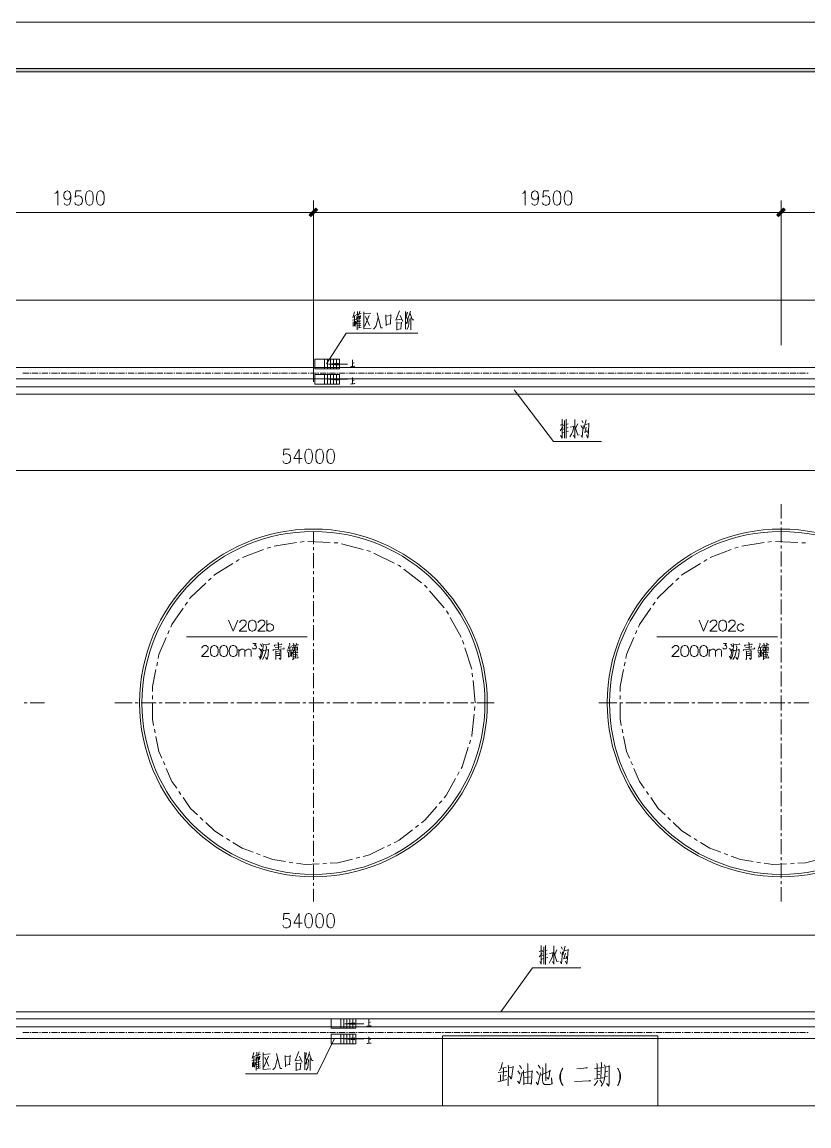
# Model space of a CAD drawing. Header units: millimetres. Extents: x -30643 to 86172, y -19411 to 63186.
# Drawn here: x 4961 to 37225, y 17923 to 63186 of the extents above; entities that cross this region are included whole.
import ezdxf

# ---------------------------------------------------------------- set-up
doc = ezdxf.new("R2010")
doc.units = ezdxf.units.MM

msp = doc.modelspace()

# ---------------------------------------------------------------- hatches: boundary and pattern name
h = msp.add_hatch(color=0)
h.dxf.hatch_style = 2
h.paths.add_polyline_path([(84274, 61288), (84137, 61150), (-25658, 61150), (-25796, 61288)])
h = msp.add_hatch(color=0)
h.dxf.hatch_style = 2
h.paths.add_polyline_path([(16805, 55207), (16735, 55276), (17011, 55552), (17080, 55482)])
h = msp.add_hatch(color=0)
h.dxf.hatch_style = 2
h.paths.add_polyline_path([(17011, 55552), (17080, 55482), (16805, 55207), (16735, 55276)])
h = msp.add_hatch(color=0)
h.dxf.hatch_style = 2
h.paths.add_polyline_path([(35979, 55207), (35910, 55276), (36185, 55552), (36255, 55482)])
h = msp.add_hatch(color=0)
h.dxf.hatch_style = 2
h.paths.add_polyline_path([(36185, 55552), (36255, 55482), (35979, 55207), (35910, 55276)])
h = msp.add_hatch(color=0)
h.dxf.hatch_style = 2
h.paths.add_polyline_path([(17523, 49157), (17916, 49196), (17916, 49117)])
h = msp.add_hatch(color=0)
h.dxf.hatch_style = 2
h.paths.add_polyline_path([(17523, 48538), (17916, 48577), (17916, 48499)])
h = msp.add_hatch(color=0)
h.dxf.hatch_style = 2
h.paths.add_polyline_path([(18192, 22116), (18585, 22155), (18585, 22076)])
h = msp.add_hatch(color=0)
h.dxf.hatch_style = 2
h.paths.add_polyline_path([(18192, 21498), (18585, 21537), (18585, 21458)])

# ---------------------------------------------------------------- linework, layer by layer
at = {"color": 0, "lineweight": 0}
for points in [[(-30643, -19411), (86172, -19411), (86172, 63186), (-30643, 63186)], [(84274, 61288), (84137, 61150), (-25658, 61150), (-25796, 61288)], [(7703, 56264), (7635, 56236), (7590, 56152), (7568, 56011), (7568, 55927), (7590, 55787), (7635, 55702), (7703, 55674), (7748, 55674), (7816, 55702), (7860, 55787), (7882, 55927), (7882, 56011), (7860, 56152), (7816, 56236), (7748, 56264)], [(8153, 56264), (8085, 56236), (8040, 56152), (8018, 56011), (8018, 55927), (8040, 55787), (8085, 55702), (8153, 55674), (8198, 55674), (8265, 55702), (8310, 55787), (8332, 55927), (8332, 56011), (8310, 56152), (8265, 56236), (8198, 56264)], [(26877, 56264), (26810, 56236), (26765, 56152), (26742, 56011), (26742, 55927), (26765, 55787), (26810, 55702), (26877, 55674), (26922, 55674), (26989, 55702), (27034, 55787), (27057, 55927), (27057, 56011), (27034, 56152), (26989, 56236), (26922, 56264)], [(27326, 56264), (27259, 56236), (27214, 56152), (27192, 56011), (27192, 55927), (27214, 55787), (27259, 55702), (27326, 55674), (27372, 55674), (27439, 55702), (27484, 55787), (27507, 55927), (27507, 56011), (27484, 56152), (27439, 56236), (27372, 56264)], [(16805, 55207), (16735, 55276), (17011, 55552), (17080, 55482)], [(17011, 55552), (17080, 55482), (16805, 55207), (16735, 55276)], [(35979, 55207), (35910, 55276), (36185, 55552), (36255, 55482)], [(36185, 55552), (36255, 55482), (35979, 55207), (35910, 55276)], [(17523, 49157), (17916, 49196), (17916, 49117)], [(17523, 48538), (17916, 48577), (17916, 48499)], [(16689, 45678), (16621, 45649), (16576, 45566), (16554, 45425), (16554, 45340), (16576, 45200), (16621, 45116), (16689, 45088), (16734, 45088), (16801, 45116), (16846, 45200), (16868, 45340), (16868, 45425), (16846, 45566), (16801, 45649), (16734, 45678)], [(17139, 45678), (17071, 45649), (17026, 45566), (17004, 45425), (17004, 45340), (17026, 45200), (17071, 45116), (17139, 45088), (17183, 45088), (17251, 45116), (17296, 45200), (17318, 45340), (17318, 45425), (17296, 45566), (17251, 45649), (17183, 45678)], [(17588, 45678), (17521, 45649), (17476, 45566), (17453, 45425), (17453, 45340), (17476, 45200), (17521, 45116), (17588, 45088), (17633, 45088), (17700, 45116), (17745, 45200), (17768, 45340), (17768, 45425), (17745, 45566), (17700, 45649), (17633, 45678)], [(14240, 38406), (14240, 38469), (14257, 38575), (14307, 38638), (14375, 38659), (14425, 38659), (14493, 38638), (14543, 38575), (14560, 38469), (14560, 38406), (14543, 38301), (14493, 38238), (14425, 38216), (14375, 38216), (14307, 38238), (14257, 38301)], [(33531, 38406), (33531, 38469), (33548, 38575), (33598, 38638), (33666, 38659), (33717, 38659), (33783, 38638), (33834, 38575), (33851, 38469), (33851, 38406), (33834, 38301), (33783, 38238), (33717, 38216), (33666, 38216), (33598, 38238), (33548, 38301)], [(12683, 37364), (12683, 37427), (12700, 37532), (12750, 37595), (12817, 37616), (12868, 37616), (12936, 37595), (12986, 37532), (13003, 37427), (13003, 37364), (12986, 37258), (12936, 37195), (12868, 37174), (12817, 37174), (12750, 37195), (12700, 37258)], [(13071, 37364), (13071, 37427), (13087, 37532), (13138, 37595), (13205, 37616), (13256, 37616), (13323, 37595), (13374, 37532), (13391, 37427), (13391, 37364), (13374, 37258), (13323, 37195), (13256, 37174), (13205, 37174), (13138, 37195), (13087, 37258)], [(13458, 37364), (13458, 37427), (13475, 37532), (13525, 37595), (13593, 37616), (13643, 37616), (13711, 37595), (13762, 37532), (13779, 37427), (13779, 37364), (13762, 37258), (13711, 37195), (13643, 37174), (13593, 37174), (13525, 37195), (13475, 37258)], [(31974, 37364), (31974, 37427), (31990, 37532), (32041, 37595), (32109, 37616), (32159, 37616), (32226, 37595), (32277, 37532), (32294, 37427), (32294, 37364), (32277, 37258), (32226, 37195), (32159, 37174), (32109, 37174), (32041, 37195), (31990, 37258)], [(32361, 37364), (32361, 37427), (32378, 37532), (32429, 37595), (32496, 37616), (32546, 37616), (32614, 37595), (32665, 37532), (32681, 37427), (32681, 37364), (32665, 37258), (32614, 37195), (32546, 37174), (32496, 37174), (32429, 37195), (32378, 37258)], [(32749, 37364), (32749, 37427), (32766, 37532), (32817, 37595), (32884, 37616), (32934, 37616), (33002, 37595), (33052, 37532), (33069, 37427), (33069, 37364), (33052, 37258), (33002, 37195), (32934, 37174), (32884, 37174), (32817, 37195), (32766, 37258)], [(16689, 26629), (16621, 26601), (16576, 26516), (16554, 26376), (16554, 26292), (16576, 26151), (16621, 26067), (16689, 26039), (16734, 26039), (16801, 26067), (16846, 26151), (16868, 26292), (16868, 26376), (16846, 26516), (16801, 26601), (16734, 26629)], [(17139, 26629), (17071, 26601), (17026, 26516), (17004, 26376), (17004, 26292), (17026, 26151), (17071, 26067), (17139, 26039), (17183, 26039), (17251, 26067), (17296, 26151), (17318, 26292), (17318, 26376), (17296, 26516), (17251, 26601), (17183, 26629)], [(17588, 26629), (17521, 26601), (17476, 26516), (17453, 26376), (17453, 26292), (17476, 26151), (17521, 26067), (17588, 26039), (17633, 26039), (17700, 26067), (17745, 26151), (17768, 26292), (17768, 26376), (17745, 26516), (17700, 26601), (17633, 26629)], [(18192, 22116), (18585, 22155), (18585, 22076)], [(18192, 21498), (18585, 21537), (18585, 21458)], [(22199, 18749), (22199, 21616), (31029, 21616), (31029, 18749)]]:
    msp.add_lwpolyline(points, close=True, dxfattribs=at)
for points in [[(6310, 56152), (6355, 56180), (6422, 56264), (6422, 55674)], [(6961, 56067), (6939, 55983), (6894, 55927), (6826, 55898), (6804, 55898), (6737, 55927), (6692, 55983), (6669, 56067), (6669, 56096), (6692, 56180), (6737, 56236), (6804, 56264), (6826, 56264), (6894, 56236), (6939, 56180), (6961, 56067), (6961, 55927), (6939, 55787), (6894, 55702), (6826, 55674), (6781, 55674), (6714, 55702), (6692, 55758)], [(7388, 56264), (7163, 56264), (7141, 56011), (7163, 56039), (7231, 56067), (7298, 56067), (7366, 56039), (7411, 55983), (7433, 55898), (7433, 55843), (7411, 55758), (7366, 55702), (7298, 55674), (7231, 55674), (7163, 55702), (7141, 55730), (7118, 55787)], [(25484, 56152), (25529, 56180), (25596, 56264), (25596, 55674)], [(26135, 56067), (26113, 55983), (26068, 55927), (26001, 55898), (25978, 55898), (25911, 55927), (25866, 55983), (25843, 56067), (25843, 56096), (25866, 56180), (25911, 56236), (25978, 56264), (26001, 56264), (26068, 56236), (26113, 56180), (26135, 56067), (26135, 55927), (26113, 55787), (26068, 55702), (26001, 55674), (25956, 55674), (25888, 55702), (25866, 55758)], [(26562, 56264), (26338, 56264), (26315, 56011), (26338, 56039), (26405, 56067), (26472, 56067), (26540, 56039), (26585, 55983), (26607, 55898), (26607, 55843), (26585, 55758), (26540, 55702), (26472, 55674), (26405, 55674), (26338, 55702), (26315, 55730), (26293, 55787)], [(16908, 48428), (16908, 55870)], [(16908, 48428), (16908, 55870)], [(36082, 49936), (36082, 55870)], [(36082, 49936), (36082, 55870)], [(-2265, 55379), (16906, 55379)], [(16613, 55379), (17203, 55379)], [(17203, 55379), (16613, 55379)], [(16910, 55379), (36080, 55379)], [(35787, 55379), (36377, 55379)], [(36377, 55379), (35787, 55379)], [(36084, 55379), (49601, 55379)], [(-9936, 51788), (43752, 51788)], [(18592, 51305), (18526, 51054)], [(18552, 51132), (18650, 51158)], [(18656, 51184), (18871, 51244)], [(18715, 51322), (18722, 51140)], [(18806, 51331), (18774, 51166)], [(18826, 51036), (18832, 51149)], [(18975, 50603), (18975, 51305)], [(18975, 51218), (19262, 51253)], [(19197, 51158), (19008, 50706)], [(19522, 51262), (19678, 50646), (19737, 50646)], [(19873, 51184), (19886, 50724)], [(19873, 51132), (20081, 51158)], [(19880, 51132), (20081, 51158)], [(20062, 50810), (20088, 51192)], [(20440, 51348), (20283, 50966)], [(20466, 51158), (20576, 50906)], [(20680, 51314), (20680, 50593)], [(20680, 51253), (20752, 51270)], [(20758, 51296), (20713, 51097), (20758, 51002), (20758, 50923), (20732, 50810), (20706, 50888)], [(20882, 51331), (20836, 51166), (20765, 50984)], [(20863, 51262), (20967, 50976), (21019, 50976)], [(18507, 50958), (18663, 51010)], [(18526, 50715), (18624, 50750)], [(18540, 50897), (18540, 50724)], [(18592, 51132), (18585, 50741)], [(18630, 50923), (18624, 50706)], [(18722, 50966), (18637, 50793)], [(18689, 51114), (18689, 50966)], [(18735, 51106), (18689, 51088)], [(18689, 51010), (18741, 51028)], [(18696, 50906), (18696, 50567)], [(18709, 50897), (18858, 50932)], [(18852, 50845), (18715, 50810)], [(18715, 50724), (18852, 50758)], [(18735, 51028), (18741, 51132)], [(18767, 50992), (18780, 50923)], [(18780, 51132), (18780, 50992)], [(18780, 51106), (18826, 51123)], [(18780, 51018), (18839, 51036)], [(18780, 50897), (18780, 50655)], [(19041, 51114), (19210, 50741)], [(19568, 51071), (19509, 50854), (19464, 50698), (19366, 50593)], [(19886, 50784), (20081, 50810)], [(20270, 50958), (20530, 51002)], [(20322, 50888), (20322, 50551)], [(20322, 50836), (20511, 50854)], [(20518, 50880), (20498, 50603)], [(20836, 51018), (20823, 50810), (20804, 50698), (20732, 50577)], [(20908, 51054), (20908, 50567)], [(17450, 49166), (18248, 50427)], [(18248, 50427), (21190, 50427)], [(18709, 50637), (18871, 50672)], [(19275, 50637), (18963, 50603)], [(20511, 50603), (20322, 50585)], [(16963, 49358), (16963, 48965)], [(17970, 49358), (16963, 49358)], [(17356, 49358), (17356, 48965)], [(17479, 49358), (17479, 48965)], [(17602, 49358), (17602, 48965)], [(17725, 49358), (17725, 48965)], [(17848, 49358), (17848, 48965)], [(17970, 49358), (17970, 48965)], [(17970, 49358), (17970, 48965)], [(43703, 49024), (-9887, 49024)], [(17970, 48965), (16963, 48965)], [(17523, 49157), (18304, 49157)], [(18424, 49054), (18462, 49059), (18557, 49066), (18607, 49071), (18602, 49073), (18585, 49069)], [(18507, 49331), (18516, 49308), (18513, 49315), (18512, 49266), (18512, 49129), (18509, 49064)], [(18513, 49206), (18578, 49217), (18573, 49220), (18561, 49215)], [(43703, 48553), (-9887, 48553)], [(5232, 48788), (4985, 48788)], [(5329, 48788), (5280, 48788)], [(5625, 48788), (5379, 48788)], [(5723, 48788), (5674, 48788)], [(6018, 48788), (5772, 48788)], [(6116, 48788), (6067, 48788)], [(6411, 48788), (6165, 48788)], [(6510, 48788), (6460, 48788)], [(6804, 48788), (6559, 48788)], [(6903, 48788), (6854, 48788)], [(7198, 48788), (6952, 48788)], [(7296, 48788), (7247, 48788)], [(7591, 48788), (7346, 48788)], [(7690, 48788), (7640, 48788)], [(7984, 48788), (7739, 48788)], [(8083, 48788), (8034, 48788)], [(8378, 48788), (8132, 48788)], [(8476, 48788), (8427, 48788)], [(8771, 48788), (8526, 48788)], [(8870, 48788), (8820, 48788)], [(9165, 48788), (8919, 48788)], [(9263, 48788), (9214, 48788)], [(9558, 48788), (9312, 48788)], [(9656, 48788), (9607, 48788)], [(9951, 48788), (9706, 48788)], [(10050, 48788), (10001, 48788)], [(10345, 48788), (10098, 48788)], [(10443, 48788), (10394, 48788)], [(10738, 48788), (10492, 48788)], [(10836, 48788), (10787, 48788)], [(11131, 48788), (10885, 48788)], [(11229, 48788), (11181, 48788)], [(11525, 48788), (11278, 48788)], [(11622, 48788), (11574, 48788)], [(11918, 48788), (11672, 48788)], [(12016, 48788), (11967, 48788)], [(12311, 48788), (12065, 48788)], [(12409, 48788), (12360, 48788)], [(12704, 48788), (12458, 48788)], [(12803, 48788), (12753, 48788)], [(13097, 48788), (12852, 48788)], [(13196, 48788), (13147, 48788)], [(13491, 48788), (13245, 48788)], [(13589, 48788), (13540, 48788)], [(13884, 48788), (13639, 48788)], [(13983, 48788), (13933, 48788)], [(14277, 48788), (14032, 48788)], [(14376, 48788), (14327, 48788)], [(14671, 48788), (14425, 48788)], [(14769, 48788), (14720, 48788)], [(15064, 48788), (14819, 48788)], [(15163, 48788), (15113, 48788)], [(15458, 48788), (15212, 48788)], [(15556, 48788), (15507, 48788)], [(15851, 48788), (15605, 48788)], [(15949, 48788), (15900, 48788)], [(16244, 48788), (15999, 48788)], [(16343, 48788), (16294, 48788)], [(16638, 48788), (16392, 48788)], [(16736, 48788), (16687, 48788)], [(17031, 48788), (16785, 48788)], [(16963, 48336), (16963, 48729)], [(17970, 48729), (16963, 48729)], [(17129, 48788), (17080, 48788)], [(17424, 48788), (17178, 48788)], [(17356, 48336), (17356, 48729)], [(17523, 48788), (17474, 48788)], [(17479, 48729), (17479, 48336)], [(17523, 48538), (18304, 48538)], [(17818, 48788), (17571, 48788)], [(17602, 48729), (17602, 48336)], [(17725, 48729), (17725, 48336)], [(17848, 48729), (17848, 48336)], [(17915, 48788), (17867, 48788)], [(18211, 48788), (17965, 48788)], [(17970, 48729), (17970, 48336)], [(17970, 48729), (17970, 48336)], [(18309, 48788), (18260, 48788)], [(18604, 48788), (18358, 48788)], [(18507, 48618), (18516, 48595), (18513, 48602), (18512, 48553), (18512, 48416), (18509, 48352)], [(18513, 48493), (18578, 48505), (18573, 48507), (18561, 48502)], [(18702, 48788), (18653, 48788)], [(18998, 48788), (18751, 48788)], [(19096, 48788), (19046, 48788)], [(19391, 48788), (19145, 48788)], [(19489, 48788), (19440, 48788)], [(19784, 48788), (19538, 48788)], [(19882, 48788), (19833, 48788)], [(20177, 48788), (19932, 48788)], [(20276, 48788), (20226, 48788)], [(20570, 48788), (20325, 48788)], [(20669, 48788), (20620, 48788)], [(20964, 48788), (20718, 48788)], [(21062, 48788), (21013, 48788)], [(21357, 48788), (21112, 48788)], [(21456, 48788), (21406, 48788)], [(21751, 48788), (21505, 48788)], [(21849, 48788), (21800, 48788)], [(22144, 48788), (21898, 48788)], [(22242, 48788), (22193, 48788)], [(22537, 48788), (22292, 48788)], [(22636, 48788), (22587, 48788)], [(22931, 48788), (22685, 48788)], [(23029, 48788), (22980, 48788)], [(23324, 48788), (23078, 48788)], [(23422, 48788), (23373, 48788)], [(23717, 48788), (23472, 48788)], [(23816, 48788), (23767, 48788)], [(24111, 48788), (23864, 48788)], [(24209, 48788), (24160, 48788)], [(24504, 48788), (24258, 48788)], [(24603, 48788), (24553, 48788)], [(24897, 48788), (24651, 48788)], [(24995, 48788), (24947, 48788)], [(25291, 48788), (25044, 48788)], [(25389, 48788), (25340, 48788)], [(25684, 48788), (25438, 48788)], [(25782, 48788), (25733, 48788)], [(26077, 48788), (25831, 48788)], [(26175, 48788), (26126, 48788)], [(26470, 48788), (26225, 48788)], [(26569, 48788), (26519, 48788)], [(26863, 48788), (26618, 48788)], [(26962, 48788), (26913, 48788)], [(27257, 48788), (27011, 48788)], [(27355, 48788), (27306, 48788)], [(27650, 48788), (27405, 48788)], [(27749, 48788), (27699, 48788)], [(28044, 48788), (27798, 48788)], [(28142, 48788), (28093, 48788)], [(28437, 48788), (28191, 48788)], [(28535, 48788), (28486, 48788)], [(28830, 48788), (28585, 48788)], [(28929, 48788), (28880, 48788)], [(29224, 48788), (28978, 48788)], [(29322, 48788), (29273, 48788)], [(29617, 48788), (29371, 48788)], [(29715, 48788), (29666, 48788)], [(30010, 48788), (29765, 48788)], [(30109, 48788), (30060, 48788)], [(30404, 48788), (30158, 48788)], [(30502, 48788), (30453, 48788)], [(30797, 48788), (30551, 48788)], [(30896, 48788), (30846, 48788)], [(31190, 48788), (30944, 48788)], [(31289, 48788), (31240, 48788)], [(31584, 48788), (31337, 48788)], [(31682, 48788), (31633, 48788)], [(31977, 48788), (31731, 48788)], [(32075, 48788), (32026, 48788)], [(32370, 48788), (32124, 48788)], [(32468, 48788), (32419, 48788)], [(32764, 48788), (32518, 48788)], [(32862, 48788), (32812, 48788)], [(33157, 48788), (32911, 48788)], [(33255, 48788), (33206, 48788)], [(33550, 48788), (33304, 48788)], [(33648, 48788), (33599, 48788)], [(33943, 48788), (33698, 48788)], [(34042, 48788), (33992, 48788)], [(34337, 48788), (34091, 48788)], [(34435, 48788), (34386, 48788)], [(34730, 48788), (34484, 48788)], [(34828, 48788), (34779, 48788)], [(35123, 48788), (34878, 48788)], [(35222, 48788), (35173, 48788)], [(35517, 48788), (35271, 48788)], [(35615, 48788), (35566, 48788)], [(35910, 48788), (35664, 48788)], [(36008, 48788), (35959, 48788)], [(36303, 48788), (36058, 48788)], [(36402, 48788), (36353, 48788)], [(36697, 48788), (36451, 48788)], [(36795, 48788), (36746, 48788)], [(37090, 48788), (36844, 48788)], [(37189, 48788), (37139, 48788)], [(-9838, 48223), (42769, 48223)], [(17970, 48336), (16963, 48336)], [(18424, 48342), (18462, 48347), (18557, 48354), (18607, 48359), (18602, 48361), (18585, 48356)], [(25140, 48109), (26747, 45986)], [(-9838, 47928), (42769, 47928)], [(27148, 46692), (27018, 46656)], [(27103, 46900), (27103, 46127), (27044, 46240)], [(27207, 46656), (27141, 46639)], [(27207, 46127), (27207, 46848)], [(27272, 46119), (27272, 46900)], [(27272, 46682), (27350, 46708)], [(27590, 46622), (27545, 46414), (27486, 46283), (27421, 46179)], [(27623, 46891), (27623, 46127), (27571, 46249)], [(27623, 46622), (27747, 46249), (27806, 46257)], [(27747, 46718), (27656, 46535)], [(27877, 46639), (27923, 46553)], [(27884, 46249), (27929, 46153), (27968, 46639)], [(27916, 46848), (27968, 46752)], [(28085, 46874), (27994, 46501)], [(28039, 46682), (28203, 46718)], [(28203, 46744), (28183, 46362)], [(27018, 46431), (27135, 46570)], [(27207, 46371), (27129, 46345)], [(27207, 46509), (27141, 46492)], [(27272, 46535), (27350, 46561)], [(27272, 46379), (27369, 46414)], [(27441, 46570), (27584, 46596)], [(28020, 46353), (28137, 46397)], [(28091, 46578), (28033, 46362)], [(28183, 46362), (28157, 46127), (28105, 46257)], [(28117, 46466), (28151, 46353)], [(26747, 45986), (28725, 45986)], [(15925, 45678), (15700, 45678), (15677, 45425), (15700, 45453), (15767, 45481), (15835, 45481), (15902, 45453), (15947, 45397), (15970, 45312), (15970, 45256), (15947, 45172), (15902, 45116), (15835, 45088), (15767, 45088), (15700, 45116), (15677, 45144), (15655, 45200)], [(16329, 45678), (16104, 45284), (16441, 45284)], [(16329, 45678), (16329, 45088)], [(43258, 44793), (-9835, 44793)], [(36082, 42828), (36082, 43415)], [(36082, 42581), (36082, 42704)], [(16908, 41778), (16908, 42299)], [(36082, 41844), (36082, 42459)], [(15156, 41661), (15011, 41607)], [(16218, 41842), (15303, 41702)], [(16523, 41890), (16370, 41866)], [(17600, 41845), (16676, 41892)], [(16908, 41532), (16908, 41655)], [(17908, 41829), (17754, 41837)], [(18953, 41560), (18058, 41792)], [(34330, 41661), (34185, 41607)], [(35392, 41842), (34477, 41702)], [(35697, 41890), (35544, 41866)], [(36774, 41845), (35850, 41892)], [(36082, 41598), (36082, 41721)], [(37082, 41829), (36928, 41837)], [(14866, 41554), (13999, 41232)], [(16908, 40795), (16908, 41409)], [(19249, 41475), (19213, 41492), (19103, 41521)], [(20218, 40999), (19388, 41407)], [(34041, 41554), (33173, 41232)], [(36082, 40861), (36082, 41475)], [(13605, 40990), (12845, 40517), (12824, 40496)], [(13867, 41154), (13736, 41072)], [(20485, 40849), (20418, 40901), (20357, 40932)], [(21339, 40189), (20608, 40755)], [(32779, 40990), (32019, 40517), (31998, 40496)], [(33041, 41154), (32910, 41072)], [(36082, 40615), (36082, 40738)], [(12712, 40390), (12600, 40284)], [(16908, 40549), (16908, 40672)], [(16908, 39812), (16908, 40426)], [(31886, 40390), (31774, 40284)], [(36082, 39878), (36082, 40492)], [(12489, 40178), (11872, 39591), (11829, 39530)], [(21565, 39981), (21481, 40079), (21461, 40094)], [(22268, 39162), (21665, 39864)], [(31663, 40178), (31046, 39591), (31003, 39530)], [(11741, 39404), (11653, 39278)], [(16908, 39565), (16908, 39689)], [(16908, 38828), (16908, 39443)], [(30915, 39404), (30827, 39278)], [(36082, 39632), (36082, 39755)], [(36082, 38894), (36082, 39509)], [(11565, 39151), (11105, 38489), (11057, 38380)], [(22440, 38907), (22365, 39043)], [(30739, 39151), (30279, 38489), (30232, 38380)], [(13431, 38659), (13616, 38216), (13802, 38659)], [(13886, 38553), (13886, 38575), (13920, 38617), (13987, 38659), (14071, 38659), (14139, 38617), (14156, 38575), (14156, 38532), (14139, 38490), (14088, 38427), (13869, 38216), (14173, 38216)], [(14645, 38553), (14645, 38575), (14678, 38617), (14745, 38659), (14830, 38659), (14897, 38617), (14914, 38575), (14914, 38532), (14897, 38490), (14847, 38427), (14628, 38216), (14931, 38216)], [(14999, 38216), (14999, 38659)], [(14999, 38448), (15033, 38490), (15082, 38511), (15150, 38511), (15201, 38490), (15251, 38448), (15268, 38385), (15268, 38343), (15251, 38280), (15201, 38238), (15150, 38216), (15082, 38216), (15033, 38238), (14999, 38280)], [(16908, 38582), (16908, 38705)], [(22964, 37964), (22515, 38773)], [(32722, 38659), (32907, 38216), (33092, 38659)], [(33177, 38553), (33177, 38575), (33211, 38617), (33278, 38659), (33363, 38659), (33430, 38617), (33446, 38575), (33446, 38532), (33430, 38490), (33379, 38427), (33160, 38216), (33463, 38216)], [(33935, 38553), (33935, 38575), (33969, 38617), (34037, 38659), (34121, 38659), (34188, 38617), (34205, 38575), (34205, 38532), (34188, 38490), (34137, 38427), (33919, 38216), (34222, 38216)], [(34559, 38448), (34508, 38490), (34458, 38511), (34408, 38511), (34357, 38490), (34306, 38448), (34289, 38385), (34289, 38343), (34306, 38280), (34357, 38238), (34408, 38216), (34458, 38216), (34508, 38238), (34559, 38280)], [(36082, 38648), (36082, 38772)], [(36082, 37911), (36082, 38525)], [(10997, 38238), (10936, 38096)], [(16908, 37845), (16908, 38459)], [(30171, 38238), (30110, 38096)], [(10875, 37955), (10575, 37255), (10542, 37095)], [(11703, 37983), (16645, 37983)], [(12329, 37511), (12329, 37532), (12362, 37574), (12430, 37616), (12514, 37616), (12582, 37574), (12598, 37532), (12598, 37490), (12582, 37448), (12531, 37385), (12312, 37174), (12615, 37174)], [(14427, 37701), (14554, 37701), (14486, 37616), (14520, 37616), (14546, 37606), (14554, 37595), (14570, 37564), (14570, 37543), (14554, 37511), (14537, 37490), (14503, 37480), (14470, 37480), (14436, 37490), (14419, 37501), (14410, 37522)], [(14824, 37706), (14847, 37648), (14833, 37398), (14795, 37195), (14726, 37055)], [(14781, 37619), (14731, 37671)], [(14781, 37619), (14786, 37566)], [(14852, 37653), (15102, 37677), (15084, 37700)], [(14977, 37555), (14954, 37619)], [(15325, 37596), (15297, 37630), (15613, 37665), (15595, 37689)], [(15367, 37526), (15348, 37543), (15590, 37566), (15572, 37578)], [(15479, 37706), (15451, 37741)], [(15479, 37706), (15479, 37468)], [(15938, 37682), (15854, 37456)], [(15938, 37682), (15924, 37718)], [(15999, 37555), (15985, 37584)], [(16041, 37589), (16018, 37613), (16277, 37648), (16263, 37671)], [(16101, 37677), (16073, 37706)], [(16101, 37677), (16106, 37561)], [(16194, 37723), (16217, 37694), (16170, 37555)], [(16194, 37537), (16254, 37549), (16240, 37573), (16259, 37543), (16259, 37421), (16259, 37439), (16180, 37433)], [(16908, 37599), (16908, 37722)], [(23073, 37677), (23026, 37824)], [(30050, 37955), (29749, 37255), (29716, 37095)], [(30994, 37983), (35935, 37983)], [(31620, 37511), (31620, 37532), (31653, 37574), (31721, 37616), (31805, 37616), (31872, 37574), (31889, 37532), (31889, 37490), (31872, 37448), (31822, 37385), (31603, 37174), (31906, 37174)], [(33718, 37701), (33845, 37701), (33777, 37616), (33811, 37616), (33836, 37606), (33845, 37595), (33862, 37564), (33862, 37543), (33845, 37511), (33828, 37490), (33794, 37480), (33760, 37480), (33726, 37490), (33710, 37501), (33701, 37522)], [(34114, 37706), (34137, 37648), (34123, 37398), (34087, 37195), (34017, 37055)], [(34073, 37619), (34021, 37671)], [(34073, 37619), (34077, 37566)], [(34142, 37653), (34393, 37677), (34375, 37700)], [(34268, 37555), (34244, 37619)], [(34616, 37596), (34588, 37630), (34904, 37665), (34885, 37689)], [(34658, 37526), (34639, 37543), (34881, 37566), (34862, 37578)], [(34769, 37706), (34742, 37741)], [(34769, 37706), (34769, 37468)], [(35230, 37682), (35146, 37456)], [(35230, 37682), (35215, 37718)], [(35290, 37555), (35276, 37584)], [(35332, 37589), (35308, 37613), (35569, 37648), (35555, 37671)], [(35392, 37677), (35364, 37706)], [(35392, 37677), (35396, 37561)], [(35485, 37723), (35508, 37694), (35462, 37555)], [(35485, 37537), (35545, 37549), (35531, 37573), (35550, 37543), (35550, 37421), (35550, 37439), (35471, 37433)], [(36082, 37665), (36082, 37788)], [(13845, 37174), (13845, 37469)], [(13845, 37385), (13913, 37448), (13964, 37469), (14031, 37469), (14082, 37448), (14099, 37385), (14099, 37174)], [(14099, 37385), (14166, 37448), (14216, 37469), (14284, 37469), (14334, 37448), (14351, 37385), (14351, 37174)], [(14735, 37456), (14665, 37503)], [(14721, 37096), (14670, 37183)], [(14721, 37096), (14791, 37473)], [(14735, 37456), (14735, 37387)], [(14977, 37555), (14949, 37380), (14888, 37171), (14819, 37055)], [(14856, 37421), (15070, 37444), (15051, 37473), (15070, 37433), (15056, 37235), (15004, 37044), (14940, 37143)], [(14856, 37421), (14879, 37398)], [(15265, 37416), (15242, 37439), (15711, 37491), (15688, 37526)], [(15372, 37369), (15372, 37050), (15353, 37079)], [(15372, 37369), (15358, 37404)], [(15567, 37398), (15372, 37375)], [(15372, 37207), (15529, 37218), (15516, 37247)], [(15525, 37300), (15381, 37282)], [(15567, 37398), (15548, 37427), (15567, 37392), (15567, 37084), (15553, 37044), (15497, 37107)], [(15525, 37300), (15511, 37328)], [(15850, 37380), (15836, 37404), (16022, 37427), (16004, 37444)], [(15887, 37317), (15859, 37346)], [(15887, 37317), (15883, 37148), (16004, 37207)], [(15999, 37555), (15901, 37537)], [(15943, 37497), (15929, 37520)], [(15943, 37497), (15948, 37195)], [(15980, 37375), (16004, 37340), (16004, 37166)], [(16096, 37380), (16036, 37288)], [(16059, 37526), (16041, 37543)], [(16073, 37340), (16073, 37038), (16054, 37067)], [(16134, 37537), (16124, 37555), (16138, 37537), (16138, 37404), (16138, 37416), (16059, 37416)], [(16134, 37537), (16059, 37526)], [(16059, 37526), (16059, 37404)], [(16268, 37340), (16077, 37317)], [(16250, 37195), (16082, 37178)], [(16101, 37079), (16082, 37102), (16286, 37119), (16268, 37155)], [(16096, 37380), (16092, 37416)], [(16240, 37259), (16092, 37241)], [(16180, 37375), (16147, 37410)], [(16152, 37346), (16170, 37311), (16175, 37102)], [(16180, 37375), (16161, 37340)], [(16180, 37526), (16166, 37543)], [(16180, 37526), (16180, 37421)], [(16240, 37259), (16227, 37276)], [(16250, 37195), (16236, 37218)], [(16245, 37364), (16268, 37340)], [(16908, 36862), (16908, 37476)], [(23396, 36647), (23119, 37530)], [(33137, 37174), (33137, 37469)], [(33137, 37385), (33204, 37448), (33255, 37469), (33322, 37469), (33373, 37448), (33389, 37385), (33389, 37174)], [(33389, 37385), (33457, 37448), (33508, 37469), (33575, 37469), (33626, 37448), (33642, 37385), (33642, 37174)], [(34026, 37456), (33957, 37503)], [(34012, 37096), (33961, 37183)], [(34012, 37096), (34082, 37473)], [(34026, 37456), (34026, 37387)], [(34268, 37555), (34240, 37380), (34180, 37171), (34110, 37055)], [(34147, 37421), (34360, 37444), (34342, 37473), (34360, 37433), (34346, 37235), (34296, 37044), (34230, 37143)], [(34147, 37421), (34170, 37398)], [(34555, 37416), (34532, 37439), (35002, 37491), (34978, 37526)], [(34662, 37369), (34662, 37050), (34644, 37079)], [(34662, 37369), (34648, 37404)], [(34858, 37398), (34662, 37375)], [(34662, 37207), (34821, 37218), (34807, 37247)], [(34816, 37300), (34671, 37282)], [(34858, 37398), (34839, 37427), (34858, 37392), (34858, 37084), (34844, 37044), (34788, 37107)], [(34816, 37300), (34802, 37328)], [(35141, 37380), (35127, 37404), (35313, 37427), (35294, 37444)], [(35178, 37317), (35150, 37346)], [(35178, 37317), (35173, 37148), (35294, 37207)], [(35290, 37555), (35192, 37537)], [(35234, 37497), (35220, 37520)], [(35234, 37497), (35239, 37195)], [(35271, 37375), (35294, 37340), (35294, 37166)], [(35387, 37380), (35327, 37288)], [(35350, 37526), (35332, 37543)], [(35364, 37340), (35364, 37038), (35346, 37067)], [(35424, 37537), (35415, 37555), (35429, 37537), (35429, 37404), (35429, 37416), (35350, 37416)], [(35424, 37537), (35350, 37526)], [(35350, 37526), (35350, 37404)], [(35559, 37340), (35369, 37317)], [(35541, 37195), (35373, 37178)], [(35392, 37079), (35373, 37102), (35578, 37119), (35559, 37155)], [(35387, 37380), (35383, 37416)], [(35531, 37259), (35383, 37241)], [(35471, 37375), (35439, 37410)], [(35443, 37346), (35462, 37311), (35466, 37102)], [(35471, 37375), (35453, 37340)], [(35471, 37526), (35457, 37543)], [(35471, 37526), (35471, 37421)], [(35531, 37259), (35517, 37276)], [(35541, 37195), (35526, 37218)], [(35536, 37364), (35559, 37340)], [(36082, 36927), (36082, 37542)], [(10511, 36943), (10480, 36792)], [(16908, 36616), (16908, 36739)], [(29685, 36943), (29654, 36792)], [(36082, 36682), (36082, 36805)], [(10449, 36642), (10304, 35940), (10304, 35731)], [(16908, 35878), (16908, 36493)], [(23436, 36342), (23420, 36495)], [(29623, 36642), (29479, 35940), (29479, 35731)], [(36082, 35944), (36082, 36559)], [(23545, 35268), (23451, 36188)], [(36082, 35699), (36082, 35821)], [(10304, 35577), (10304, 35423)], [(16908, 35633), (16908, 35756)], [(16908, 34895), (16908, 35509)], [(29479, 35577), (29479, 35423)], [(36082, 34961), (36082, 35576)], [(5047, 35268), (5170, 35268)], [(5293, 35268), (5880, 35268)], [(8762, 35268), (9471, 35268)], [(9594, 35268), (9717, 35268)], [(9840, 35268), (10454, 35268)], [(10304, 35268), (10304, 34597), (10356, 34348)], [(10578, 35268), (10700, 35268)], [(10823, 35268), (11437, 35268)], [(11561, 35268), (11684, 35268)], [(11806, 35268), (12421, 35268)], [(12544, 35268), (12667, 35268)], [(12790, 35268), (13404, 35268)], [(13527, 35268), (13650, 35268)], [(13773, 35268), (14387, 35268)], [(14510, 35268), (14634, 35268)], [(14756, 35268), (15371, 35268)], [(15493, 35268), (15617, 35268)], [(15740, 35268), (16354, 35268)], [(16477, 35268), (16600, 35268)], [(16723, 35268), (17337, 35268)], [(17460, 35268), (17583, 35268)], [(17706, 35268), (18321, 35268)], [(18443, 35268), (18566, 35268)], [(18690, 35268), (19304, 35268)], [(19427, 35268), (19549, 35268)], [(19673, 35268), (20287, 35268)], [(20410, 35268), (20533, 35268)], [(20656, 35268), (21271, 35268)], [(21393, 35268), (21516, 35268)], [(21639, 35268), (22254, 35268)], [(22377, 35268), (22500, 35268)], [(22622, 35268), (23237, 35268)], [(23360, 35268), (23483, 35268)], [(23514, 34961), (23529, 35115)], [(23606, 35268), (24315, 35268)], [(28611, 35268), (29352, 35268)], [(29475, 35268), (29598, 35268)], [(29479, 35268), (29479, 34597), (29530, 34348)], [(29721, 35268), (30335, 35268)], [(30459, 35268), (30581, 35268)], [(30704, 35268), (31318, 35268)], [(31442, 35268), (31565, 35268)], [(31687, 35268), (32302, 35268)], [(32425, 35268), (32548, 35268)], [(32671, 35268), (33285, 35268)], [(33408, 35268), (33531, 35268)], [(33654, 35268), (34268, 35268)], [(34391, 35268), (34515, 35268)], [(34637, 35268), (35252, 35268)], [(35374, 35268), (35498, 35268)], [(35621, 35268), (36235, 35268)], [(36358, 35268), (36481, 35268)], [(36604, 35268), (37218, 35268)], [(16908, 34649), (16908, 34772)], [(16908, 33911), (16908, 34526)], [(23396, 33890), (23409, 33932), (23498, 34808)], [(36082, 34715), (36082, 34838)], [(36082, 33977), (36082, 34592)], [(10387, 34197), (10418, 34046)], [(29561, 34197), (29592, 34046)], [(10449, 33895), (10575, 33282), (10693, 33007)], [(16908, 33666), (16908, 33789)], [(16908, 32928), (16908, 33543)], [(23304, 33595), (23350, 33742)], [(29623, 33895), (29749, 33282), (29867, 33007)], [(36082, 33732), (36082, 33855)], [(36082, 32994), (36082, 33609)], [(22964, 32573), (23007, 32651), (23257, 33448)], [(10753, 32866), (10815, 32724)], [(16908, 32683), (16908, 32805)], [(29928, 32866), (29989, 32724)], [(36082, 32749), (36082, 32871)], [(36082, 32011), (36082, 32626)], [(10875, 32582), (11105, 32047), (11301, 31766)], [(16908, 31945), (16908, 32560)], [(22268, 31375), (22356, 31477), (22739, 32168)], [(22815, 32303), (22889, 32438)], [(30050, 32582), (30279, 32047), (30475, 31766)], [(16908, 31699), (16908, 31822)], [(36082, 31765), (36082, 31888)], [(11389, 31639), (11477, 31512)], [(11565, 31386), (11872, 30945), (12153, 30678)], [(16908, 30961), (16908, 31577)], [(22067, 31141), (22168, 31258)], [(30563, 31639), (30651, 31512)], [(30739, 31386), (31046, 30945), (31328, 30678)], [(36082, 31028), (36082, 31643)], [(16908, 30716), (16908, 30839)], [(21339, 30348), (21481, 30458), (21967, 31024)], [(36082, 30782), (36082, 30905)], [(12265, 30572), (12377, 30465)], [(12489, 30359), (12845, 30020), (13213, 29791)], [(16908, 29978), (16908, 30593)], [(31439, 30572), (31551, 30465)], [(31663, 30359), (32019, 30020), (32387, 29791)], [(36082, 30045), (36082, 30659)], [(20218, 29537), (20418, 29636), (20974, 30065)], [(21095, 30159), (21217, 30254)], [(36082, 29799), (36082, 29921)], [(13344, 29710), (13474, 29628)], [(13605, 29546), (13985, 29309), (14433, 29144)], [(16908, 29733), (16908, 29855)], [(16908, 28995), (16908, 29610)], [(19941, 29401), (20079, 29469)], [(32518, 29710), (32648, 29628)], [(32779, 29546), (33159, 29309), (33607, 29144)], [(36082, 29062), (36082, 29676)], [(14577, 29090), (14722, 29036)], [(14866, 28983), (15244, 28843), (15761, 28764)], [(18953, 28977), (19213, 29044), (19803, 29333)], [(33752, 29090), (33896, 29036)], [(34041, 28983), (34418, 28843), (34935, 28764)], [(15913, 28741), (16066, 28717)], [(16218, 28694), (16571, 28639), (17138, 28668)], [(16908, 28749), (16908, 28872)], [(16908, 28012), (16908, 28627)], [(17292, 28676), (17446, 28684)], [(17600, 28691), (17913, 28708), (18505, 28861)], [(18654, 28900), (18804, 28938)], [(35087, 28741), (35239, 28717)], [(35392, 28694), (35746, 28639), (36312, 28668)], [(36082, 28815), (36082, 28938)], [(36082, 28078), (36082, 28693)], [(36467, 28676), (36620, 28684)], [(36774, 28691), (37087, 28708), (37680, 28861)], [(16908, 27766), (16908, 27889)], [(16908, 27122), (16908, 27643)], [(36082, 27832), (36082, 27955)], [(36082, 27122), (36082, 27709)], [(15925, 26629), (15700, 26629), (15677, 26376), (15700, 26404), (15767, 26432), (15835, 26432), (15902, 26404), (15947, 26348), (15970, 26264), (15970, 26207), (15947, 26123), (15902, 26067), (15835, 26039), (15767, 26039), (15700, 26067), (15677, 26095), (15655, 26151)], [(16329, 26629), (16104, 26236), (16441, 26236)], [(16329, 26629), (16329, 26039)], [(43258, 25744), (-9835, 25744)], [(26294, 25113), (26164, 25079)], [(26164, 24853), (26282, 24991)], [(26248, 25322), (26248, 24550), (26190, 24662)], [(26353, 25079), (26288, 25061)], [(26353, 24931), (26288, 24913)], [(26353, 24550), (26353, 25269)], [(26418, 24540), (26418, 25322)], [(26418, 25105), (26496, 25131)], [(26418, 24957), (26496, 24983)], [(26737, 25044), (26691, 24835), (26633, 24706), (26567, 24602)], [(26587, 24991), (26730, 25018)], [(26769, 25313), (26769, 24550), (26717, 24671)], [(26769, 25044), (26893, 24671), (26951, 24680)], [(26893, 25139), (26802, 24957)], [(27023, 25061), (27068, 24975)], [(27030, 24671), (27075, 24576), (27114, 25061)], [(27062, 25269), (27114, 25174)], [(27231, 25295), (27140, 24923)], [(27238, 25001), (27179, 24784)], [(27186, 25105), (27348, 25139)], [(27348, 25165), (27329, 24783)], [(26353, 24792), (26274, 24766)], [(26418, 24801), (26515, 24835)], [(27166, 24775), (27284, 24818)], [(27329, 24783), (27303, 24550), (27250, 24680)], [(27264, 24887), (27296, 24775)], [(24596, 22608), (25892, 24408)], [(25892, 24408), (27871, 24408)], [(-9936, 22608), (42769, 22608)], [(-9936, 22313), (42769, 22313)], [(17633, 22318), (17633, 21925)], [(18640, 22318), (17633, 22318)], [(18026, 22318), (18026, 21925)], [(18148, 22318), (18148, 21925)], [(18272, 22318), (18272, 21925)], [(18395, 22318), (18395, 21925)], [(18517, 22318), (18517, 21925)], [(18640, 22318), (18640, 21925)], [(18640, 22318), (18640, 21925)], [(19176, 22291), (19186, 22268), (19182, 22275), (19181, 22225), (19181, 22089), (19179, 22023)], [(19182, 22165), (19248, 22177), (19243, 22179), (19231, 22175)], [(43703, 21984), (-9887, 21984)], [(5232, 21748), (4985, 21748)], [(5329, 21748), (5280, 21748)], [(5625, 21748), (5379, 21748)], [(5723, 21748), (5674, 21748)], [(6018, 21748), (5772, 21748)], [(6116, 21748), (6067, 21748)], [(6411, 21748), (6165, 21748)], [(6510, 21748), (6460, 21748)], [(6804, 21748), (6559, 21748)], [(6903, 21748), (6854, 21748)], [(7198, 21748), (6952, 21748)], [(7296, 21748), (7247, 21748)], [(7591, 21748), (7346, 21748)], [(7690, 21748), (7640, 21748)], [(7984, 21748), (7739, 21748)], [(8083, 21748), (8034, 21748)], [(8378, 21748), (8132, 21748)], [(8476, 21748), (8427, 21748)], [(8771, 21748), (8526, 21748)], [(8870, 21748), (8820, 21748)], [(9165, 21748), (8919, 21748)], [(9263, 21748), (9214, 21748)], [(9558, 21748), (9312, 21748)], [(9656, 21748), (9607, 21748)], [(9951, 21748), (9706, 21748)], [(10050, 21748), (10001, 21748)], [(10345, 21748), (10098, 21748)], [(10443, 21748), (10394, 21748)], [(10738, 21748), (10492, 21748)], [(10836, 21748), (10787, 21748)], [(11131, 21748), (10885, 21748)], [(11229, 21748), (11181, 21748)], [(11525, 21748), (11278, 21748)], [(11622, 21748), (11574, 21748)], [(11918, 21748), (11672, 21748)], [(12016, 21748), (11967, 21748)], [(12311, 21748), (12065, 21748)], [(12409, 21748), (12360, 21748)], [(12704, 21748), (12458, 21748)], [(12803, 21748), (12753, 21748)], [(13097, 21748), (12852, 21748)], [(13196, 21748), (13147, 21748)], [(13491, 21748), (13245, 21748)], [(13589, 21748), (13540, 21748)], [(13884, 21748), (13639, 21748)], [(13983, 21748), (13933, 21748)], [(14277, 21748), (14032, 21748)], [(14376, 21748), (14327, 21748)], [(14671, 21748), (14425, 21748)], [(14769, 21748), (14720, 21748)], [(15064, 21748), (14819, 21748)], [(15163, 21748), (15113, 21748)], [(15458, 21748), (15212, 21748)], [(15556, 21748), (15507, 21748)], [(15851, 21748), (15605, 21748)], [(15949, 21748), (15900, 21748)], [(16244, 21748), (15999, 21748)], [(16343, 21748), (16294, 21748)], [(16638, 21748), (16392, 21748)], [(16736, 21748), (16687, 21748)], [(17031, 21748), (16785, 21748)], [(17129, 21748), (17080, 21748)], [(17424, 21748), (17178, 21748)], [(17523, 21748), (17474, 21748)], [(17818, 21748), (17571, 21748)], [(18640, 21925), (17633, 21925)], [(17915, 21748), (17867, 21748)], [(18211, 21748), (17965, 21748)], [(18192, 22116), (18974, 22116)], [(18309, 21748), (18260, 21748)], [(18604, 21748), (18358, 21748)], [(18702, 21748), (18653, 21748)], [(18998, 21748), (18751, 21748)], [(19096, 21748), (19046, 21748)], [(19093, 22014), (19132, 22018), (19226, 22025), (19276, 22030), (19272, 22033), (19254, 22028)], [(19391, 21748), (19145, 21748)], [(19489, 21748), (19440, 21748)], [(19784, 21748), (19538, 21748)], [(19882, 21748), (19833, 21748)], [(20177, 21748), (19932, 21748)], [(20276, 21748), (20226, 21748)], [(20570, 21748), (20325, 21748)], [(20669, 21748), (20620, 21748)], [(20964, 21748), (20718, 21748)], [(21062, 21748), (21013, 21748)], [(21357, 21748), (21112, 21748)], [(21456, 21748), (21406, 21748)], [(21751, 21748), (21505, 21748)], [(21849, 21748), (21800, 21748)], [(22144, 21748), (21898, 21748)], [(22242, 21748), (22193, 21748)], [(22537, 21748), (22292, 21748)], [(22636, 21748), (22587, 21748)], [(22931, 21748), (22685, 21748)], [(23029, 21748), (22980, 21748)], [(23324, 21748), (23078, 21748)], [(23422, 21748), (23373, 21748)], [(23717, 21748), (23472, 21748)], [(23816, 21748), (23767, 21748)], [(24111, 21748), (23864, 21748)], [(24209, 21748), (24160, 21748)], [(24504, 21748), (24258, 21748)], [(24603, 21748), (24553, 21748)], [(24897, 21748), (24651, 21748)], [(24995, 21748), (24947, 21748)], [(25291, 21748), (25044, 21748)], [(25389, 21748), (25340, 21748)], [(25684, 21748), (25438, 21748)], [(25782, 21748), (25733, 21748)], [(26077, 21748), (25831, 21748)], [(26175, 21748), (26126, 21748)], [(26470, 21748), (26225, 21748)], [(26569, 21748), (26519, 21748)], [(26863, 21748), (26618, 21748)], [(26962, 21748), (26913, 21748)], [(27257, 21748), (27011, 21748)], [(27355, 21748), (27306, 21748)], [(27650, 21748), (27405, 21748)], [(27749, 21748), (27699, 21748)], [(28044, 21748), (27798, 21748)], [(28142, 21748), (28093, 21748)], [(28437, 21748), (28191, 21748)], [(28535, 21748), (28486, 21748)], [(28830, 21748), (28585, 21748)], [(28929, 21748), (28880, 21748)], [(29224, 21748), (28978, 21748)], [(29322, 21748), (29273, 21748)], [(29617, 21748), (29371, 21748)], [(29715, 21748), (29666, 21748)], [(30010, 21748), (29765, 21748)], [(30109, 21748), (30060, 21748)], [(30404, 21748), (30158, 21748)], [(30502, 21748), (30453, 21748)], [(30797, 21748), (30551, 21748)], [(30896, 21748), (30846, 21748)], [(31190, 21748), (30944, 21748)], [(31289, 21748), (31240, 21748)], [(31584, 21748), (31337, 21748)], [(31682, 21748), (31633, 21748)], [(31977, 21748), (31731, 21748)], [(32075, 21748), (32026, 21748)], [(32370, 21748), (32124, 21748)], [(32468, 21748), (32419, 21748)], [(32764, 21748), (32518, 21748)], [(32862, 21748), (32812, 21748)], [(33157, 21748), (32911, 21748)], [(33255, 21748), (33206, 21748)], [(33550, 21748), (33304, 21748)], [(33648, 21748), (33599, 21748)], [(33943, 21748), (33698, 21748)], [(34042, 21748), (33992, 21748)], [(34337, 21748), (34091, 21748)], [(34435, 21748), (34386, 21748)], [(34730, 21748), (34484, 21748)], [(34828, 21748), (34779, 21748)], [(35123, 21748), (34878, 21748)], [(35222, 21748), (35173, 21748)], [(35517, 21748), (35271, 21748)], [(35615, 21748), (35566, 21748)], [(35910, 21748), (35664, 21748)], [(36008, 21748), (35959, 21748)], [(36303, 21748), (36058, 21748)], [(36402, 21748), (36353, 21748)], [(36697, 21748), (36451, 21748)], [(36795, 21748), (36746, 21748)], [(37090, 21748), (36844, 21748)], [(37189, 21748), (37139, 21748)], [(43703, 21512), (-9887, 21512)], [(17765, 21512), (17061, 20054)], [(17633, 21295), (17633, 21688)], [(18640, 21688), (17633, 21688)], [(18640, 21295), (17633, 21295)], [(18026, 21295), (18026, 21688)], [(18148, 21688), (18148, 21295)], [(18192, 21498), (18974, 21498)], [(18272, 21688), (18272, 21295)], [(18395, 21688), (18395, 21295)], [(18517, 21688), (18517, 21295)], [(18640, 21688), (18640, 21295)], [(18640, 21688), (18640, 21295)], [(19093, 21301), (19132, 21306), (19226, 21313), (19276, 21318), (19272, 21320), (19254, 21315)], [(19176, 21578), (19186, 21555), (19182, 21562), (19181, 21513), (19181, 21376), (19179, 21311)], [(19182, 21453), (19248, 21464), (19243, 21467), (19231, 21462)], [(14462, 20933), (14397, 20681)], [(14527, 20812), (14742, 20872)], [(14586, 20950), (14592, 20768)], [(14677, 20959), (14644, 20794)], [(14846, 20230), (14846, 20933)], [(14846, 20846), (15132, 20881)], [(15393, 20890), (15549, 20273), (15607, 20273)], [(16310, 20976), (16154, 20595)], [(16551, 20942), (16551, 20222)], [(16551, 20881), (16623, 20898)], [(16629, 20924), (16583, 20725), (16629, 20629), (16629, 20551), (16603, 20439), (16577, 20517)], [(16752, 20959), (16707, 20794), (16636, 20612)], [(16733, 20890), (16837, 20603), (16890, 20603)], [(14377, 20586), (14534, 20638)], [(14397, 20343), (14495, 20377)], [(14410, 20525), (14410, 20351)], [(14423, 20760), (14521, 20786)], [(14462, 20760), (14456, 20369)], [(14501, 20551), (14495, 20335)], [(14592, 20595), (14508, 20421)], [(14560, 20742), (14560, 20595)], [(14605, 20734), (14560, 20716)], [(14560, 20638), (14612, 20655)], [(14566, 20534), (14566, 20196)], [(14579, 20525), (14729, 20560)], [(14722, 20473), (14586, 20439)], [(14586, 20351), (14722, 20387)], [(14605, 20655), (14612, 20760)], [(14638, 20621), (14651, 20551)], [(14651, 20760), (14651, 20621)], [(14651, 20734), (14696, 20751)], [(14651, 20647), (14710, 20664)], [(14651, 20525), (14651, 20282)], [(14696, 20664), (14703, 20777)], [(15067, 20786), (14878, 20335)], [(14911, 20742), (15080, 20369)], [(15439, 20699), (15379, 20482), (15334, 20325), (15237, 20222)], [(15744, 20812), (15757, 20351)], [(15744, 20760), (15952, 20786)], [(15750, 20760), (15952, 20786)], [(15757, 20413), (15952, 20439)], [(15933, 20439), (15959, 20820)], [(16141, 20586), (16401, 20629)], [(16193, 20517), (16193, 20178)], [(16193, 20465), (16381, 20482)], [(16336, 20786), (16447, 20534)], [(16389, 20508), (16369, 20230)], [(16707, 20647), (16694, 20439), (16675, 20325), (16603, 20204)], [(16778, 20681), (16778, 20196)], [(24660, 20526), (24653, 20472), (24603, 20317), (24541, 20185)], [(24888, 20410), (24901, 20325), (24895, 19566), (24888, 19644), (24895, 19736)], [(25359, 20394), (25415, 20332), (25427, 20294), (25446, 20263)], [(25681, 20487), (25700, 20449), (25694, 20472), (25694, 19674)], [(26121, 20410), (26158, 20363), (26189, 20325), (26201, 20278)], [(26437, 20479), (26443, 20433), (26437, 19775), (26431, 19829), (26437, 19891)], [(28530, 20487), (28543, 20441), (28543, 19860)], [(28704, 20534), (28716, 20487), (28698, 19883)], [(28846, 20425), (28865, 20340), (28865, 20170), (28859, 19984), (28846, 19868), (28815, 19744), (28778, 19667), (28710, 19551)], [(28865, 20332), (29051, 20371), (29032, 20394), (29032, 20154), (29032, 20139), (29039, 19791), (29032, 19659), (29026, 19582), (29020, 19558), (28927, 19659), (29014, 19589)], [(14119, 20054), (17061, 20054)], [(14579, 20265), (14742, 20299)], [(15145, 20265), (14833, 20230)], [(16381, 20230), (16193, 20213)], [(24479, 20108), (24845, 20154), (24820, 20162), (24764, 20139)], [(24567, 20031), (24572, 20000), (24572, 19976), (24572, 19767)], [(24622, 20294), (24808, 20325)], [(24696, 20286), (24684, 19783)], [(24814, 19984), (24691, 19961)], [(24907, 20309), (25111, 20340), (25093, 20363), (25080, 20240), (25062, 20069), (25043, 19938), (25025, 19876), (25018, 19845), (24950, 19961), (25018, 19868)], [(25279, 19752), (25353, 19659), (25471, 20131)], [(25291, 20178), (25347, 20100), (25365, 20062), (25378, 20046)], [(25520, 20193), (25526, 20116), (25539, 19853), (25539, 19682), (25539, 19605), (25539, 19651), (25805, 19682), (25836, 19620), (25849, 19713), (25861, 19961), (25861, 19984), (25873, 20193), (25885, 20162), (25533, 20116)], [(25805, 19938), (25576, 19907)], [(26047, 19713), (26103, 19613), (26220, 20100)], [(26059, 20154), (26115, 20100), (26127, 20069), (26139, 20031)], [(26232, 20000), (26623, 20185), (26605, 20209), (26586, 20031), (26574, 19969), (26561, 19899), (26543, 19845), (26481, 19914), (26548, 19860), (26555, 19899)], [(26301, 20325), (26313, 20278), (26307, 19798), (26320, 19721), (26325, 19674), (26350, 19651), (26381, 19628), (26437, 19620), (26530, 19620), (26616, 19628), (26660, 19636), (26691, 19651), (26672, 19899), (26678, 19644)], [(27143, 19582), (27106, 19628), (27069, 19690), (27032, 19775), (27013, 19860), (27013, 20000), (27032, 20092), (27063, 20170), (27106, 20247), (27137, 20286)], [(27100, 20240), (27069, 20162), (27050, 20092), (27032, 19976), (27032, 19883), (27050, 19783), (27063, 19736), (27106, 19636)], [(27713, 20270), (28146, 20309), (28115, 20317), (28078, 20301)], [(28431, 20278), (28797, 20325)], [(28549, 20147), (28661, 20170)], [(28555, 20015), (28654, 20038)], [(28859, 19938), (28871, 19938), (28970, 19961)], [(28871, 20139), (28977, 20162)], [(29373, 19582), (29410, 19628), (29454, 19729), (29472, 19775), (29497, 19883), (29497, 19984), (29485, 20085), (29447, 20178), (29410, 20232), (29373, 20286)], [(29410, 20232), (29447, 20154), (29466, 20092), (29478, 19976), (29478, 19891), (29466, 19822), (29447, 19744), (29410, 19628)], [(24474, 19736), (24833, 19829)], [(27614, 19744), (28276, 19775)], [(28203, 19775), (28239, 19791), (28270, 19775)], [(28413, 19837), (28797, 19899), (28778, 19907), (28754, 19883)], [(28555, 19791), (28549, 19752), (28500, 19674), (28456, 19620), (28413, 19582)], [(28654, 19814), (28723, 19721), (28723, 19682), (28698, 19752)], [(-9936, 18749), (43752, 18749)]]:
    msp.add_lwpolyline(points, dxfattribs=at)
for centre, radius in [((16908, 35268), 7129), ((16908, 35268), 7031), ((36082, 35268), 7129), ((36082, 35268), 7031)]:
    msp.add_circle(centre, radius, dxfattribs=at)

doc.saveas('drawing.dxf')
